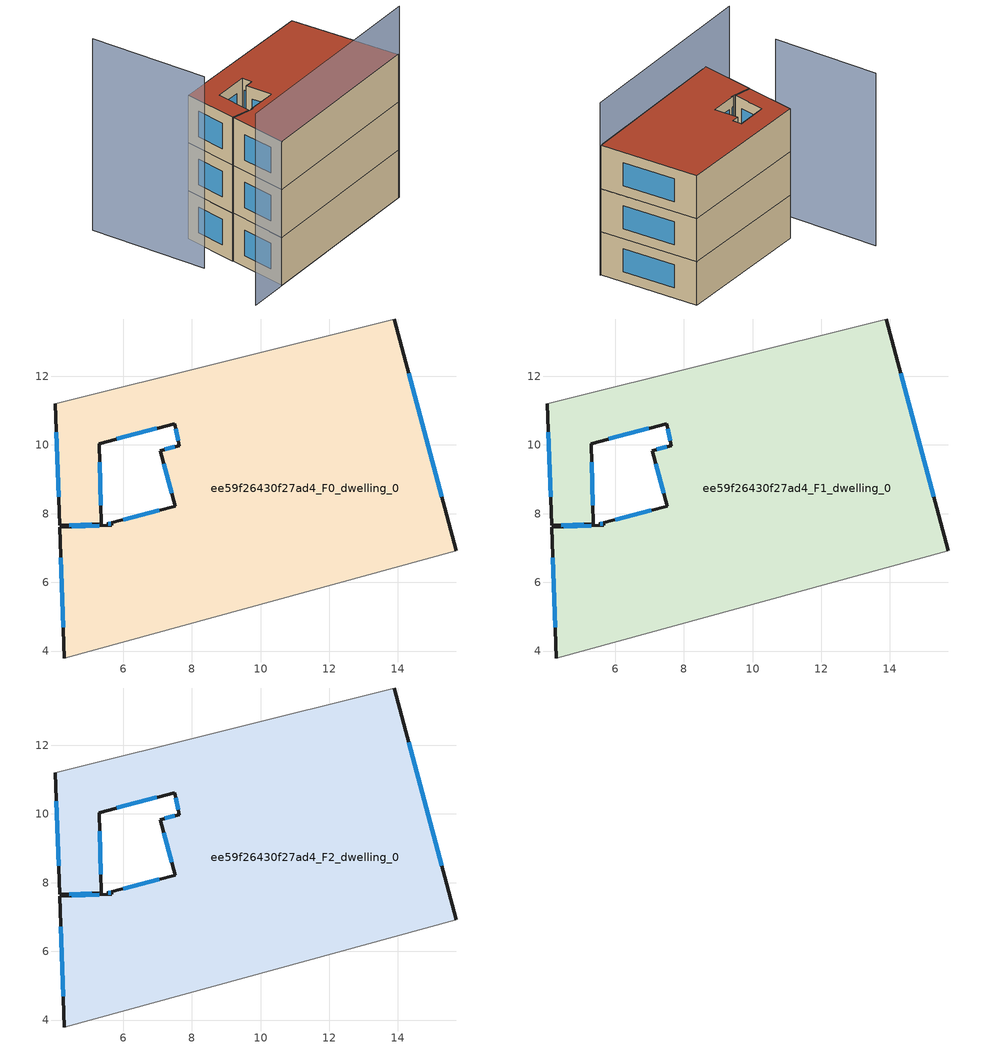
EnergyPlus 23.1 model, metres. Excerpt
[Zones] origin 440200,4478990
ee59f26430f27ad4_F0_dwelling_0
 floor ground (EU_floor_Construction): 13.9,13.67 15.7,6.91 4.29,3.8 4.16,7.61 5.66,7.66 5.66,7.71 5.54,7.71 7.52,8.21 7.09,9.84 7.64,9.98 7.5,10.62 5.3,10.04 5.36,7.7 4.15,7.66 4.03,11.2 z0
 wall outside (EU_wall_Construction): 5.66,7.71 5.66,7.66 4.16,7.61 4.29,3.8 / 5.66,7.71 5.54,7.71 / 4.03,11.2 4.15,7.66 5.36,7.7 5.3,10.04 7.5,10.62 7.64,9.98 7.09,9.84 7.52,8.21 5.54,7.71 / 15.7,6.91 13.9,13.67 z0:3
 wall adiabatic (EU_wall_Construction): 13.9,13.67 4.03,11.2 / 4.29,3.8 15.7,6.91 z0:3
 window (EU_Window_Construction): 5.64,7.71 5.57,7.71 / 7.05,8.09 6,7.83 / 7.19,9.46 7.41,8.59 / 7.51,9.94 7.22,9.87 / 7.53,10.47 7.61,10.13 / 5.82,10.18 6.98,10.48 / 5.35,8.25 5.31,9.49 / 4.44,7.67 5.08,7.69 / 4.06,10.37 4.12,8.49 / 15.27,8.5 14.32,12.09 / 4.19,6.72 4.26,4.69 / 5.31,7.65 4.51,7.62 z0.7:2.3
ee59f26430f27ad4_F1_dwelling_0
 floor to ee59f26430f27ad4_F0_dwelling_0 (EU_floor_Construction): 13.9,13.67 15.69,6.91 4.29,3.8 4.16,7.61 5.66,7.66 5.66,7.71 5.54,7.71 7.51,8.21 7.09,9.84 7.64,9.98 7.5,10.62 5.3,10.04 5.36,7.7 4.15,7.66 4.03,11.2 z3
 wall outside (EU_wall_Construction): 5.66,7.71 5.66,7.66 4.16,7.61 4.29,3.8 / 5.66,7.71 5.54,7.71 / 4.03,11.2 4.15,7.66 5.36,7.7 5.3,10.04 7.5,10.62 7.64,9.98 7.09,9.84 7.52,8.21 5.54,7.71 / 15.7,6.91 13.9,13.67 z3:6
 wall adiabatic (EU_wall_Construction): 13.9,13.67 4.03,11.2 / 4.29,3.8 15.7,6.91 z3:6
 window (EU_Window_Construction): 5.64,7.71 5.57,7.71 / 7.05,8.09 6,7.83 / 7.19,9.46 7.41,8.59 / 7.51,9.94 7.22,9.87 / 7.53,10.47 7.61,10.13 / 5.82,10.18 6.98,10.48 / 5.35,8.25 5.31,9.49 / 4.44,7.67 5.08,7.69 / 4.06,10.37 4.12,8.49 / 15.27,8.5 14.32,12.09 / 4.19,6.72 4.26,4.69 / 5.31,7.65 4.51,7.62 z3.7:5.3
ee59f26430f27ad4_F2_dwelling_0
 floor to ee59f26430f27ad4_F1_dwelling_0 (EU_floor_Construction): 13.9,13.67 15.69,6.91 4.29,3.8 4.16,7.61 5.66,7.66 5.66,7.71 5.54,7.71 7.51,8.21 7.09,9.84 7.64,9.98 7.5,10.62 5.3,10.04 5.36,7.7 4.15,7.66 4.03,11.2 z6
 wall outside (EU_wall_Construction): 5.66,7.71 5.66,7.66 4.16,7.61 4.29,3.8 / 5.66,7.71 5.54,7.71 / 4.03,11.2 4.15,7.66 5.36,7.7 5.3,10.04 7.5,10.62 7.64,9.98 7.09,9.84 7.52,8.21 5.54,7.71 / 15.7,6.91 13.9,13.67 z6:9
 wall adiabatic (EU_wall_Construction): 13.9,13.67 4.03,11.2 / 4.29,3.8 15.7,6.91 z6:9
 window (EU_Window_Construction): 5.64,7.71 5.57,7.71 / 7.05,8.09 6,7.83 / 7.19,9.46 7.41,8.59 / 7.51,9.94 7.22,9.87 / 7.53,10.47 7.61,10.13 / 5.82,10.18 6.98,10.48 / 5.35,8.25 5.31,9.49 / 4.44,7.67 5.08,7.69 / 4.06,10.37 4.12,8.49 / 15.27,8.5 14.32,12.09 / 4.19,6.72 4.26,4.69 / 5.31,7.65 4.51,7.62 z6.7:8.3
 roof outside (EU_roof_Construction): 15.7,6.91 13.9,13.67 4.03,11.2 4.15,7.66 5.36,7.7 5.3,10.04 7.5,10.62 7.64,9.98 7.09,9.84 7.52,8.21 5.54,7.71 5.66,7.71 5.66,7.66 4.16,7.61 4.29,3.8 z9
shading: 1.75,3.1 15.77,6.93 / 0.8,15.41 2.44,8.13 z0:12; 13.9,13.67 4.03,11.2 z0:6
[Building]
EU S2 Campaign: North Axis=0; Terrain=City; Solar Distribution=FullExterior
[Site:Location]
Madrid: Latitude=40.5; Longitude=-3.5; Time Zone=1; Elevation=609
[SizingPeriod:WeatherFileDays]
AnnualSizingPeriod: Begin Month=1; Begin Day of Month=1; End Month=12; End Day of Month=31; Day of Week for Start Day=Monday; Use Weather File Daylight Saving Period=No; Use Weather File Rain and Snow Indicators=No
[MATERIAL]
EU_InternalMass_Material: Roughness=MediumRough; Thickness=0.1; Conductivity=1; Density=1800; Specific Heat=900; Thermal Absorptance=0.9; Solar Absorptance=0.7; Visible Absorptance=0.7
[MATERIAL:NOMASS] Roughness=MediumRough; Thermal Absorptance=0.9; Solar Absorptance=0.7; Visible Absorptance=0.7
Name | Thermal Resistance
EU_wall_NoMass | 0.419739
EU_roof_NoMass | 0.352165
EU_floor_NoMass | 0.608284
[WINDOWMATERIAL:SIMPLEGLAZINGSYSTEM]
EU_Window_SimpleGlazing: UFactor=4.8352; Solar Heat Gain Coefficient=0.85; Visible Transmittance=0.85
[CONSTRUCTION]
EU_wall_Construction: EU_wall_NoMass
EU_roof_Construction: EU_roof_NoMass
EU_floor_Construction: EU_floor_NoMass
EU_Window_Construction: EU_Window_SimpleGlazing
EU_InternalMass_Construction: EU_InternalMass_Material
[ZONE] Type=1; Multiplier=1; Ceiling Height=autocalculate; Floor Area=autocalculate; Part of Total Floor Area=Yes
Name | Volume
ee59f26430f27ad4_F0_dwelling_0 | 219.601
ee59f26430f27ad4_F1_dwelling_0; ee59f26430f27ad4_F2_dwelling_0 | 219.603
[INTERNALMASS] Construction=EU_InternalMass_Construction; Surface Area=73.2009
Name | Zone or ZoneList
ee59f26430f27ad4_F0_dwelling_0_EU_InternalMass | ee59f26430f27ad4_F0_dwelling_0
ee59f26430f27ad4_F1_dwelling_0_EU_InternalMass | ee59f26430f27ad4_F1_dwelling_0
ee59f26430f27ad4_F2_dwelling_0_EU_InternalMass | ee59f26430f27ad4_F2_dwelling_0
[OTHEREQUIPMENT] Fuel Type=Electricity; Design Level Calculation Method=Watts/Area; Power per Zone Floor Area=1; Fraction Latent=0; Fraction Radiant=0; Fraction Lost=0; Carbon Dioxide Generation Rate=0; EndUse Subcategory=EU_Step8_InternalGains
Name | Zone or ZoneList or Space or SpaceList | Schedule
EU_Step8_InternalGain_ee59f26430f27ad4_F0_dwelling_0_f000 | ee59f26430f27ad4_F0_dwelling_0 | EU_Step8_GainSchedule_ee59f26430f27ad4_F0_dwelling_0_f000
EU_Step8_InternalGain_ee59f26430f27ad4_F1_dwelling_0_f000 | ee59f26430f27ad4_F1_dwelling_0 | EU_Step8_GainSchedule_ee59f26430f27ad4_F1_dwelling_0_f000
EU_Step8_InternalGain_ee59f26430f27ad4_F2_dwelling_0_f000 | ee59f26430f27ad4_F2_dwelling_0 | EU_Step8_GainSchedule_ee59f26430f27ad4_F2_dwelling_0_f000
[ZONEVENTILATION:DESIGNFLOWRATE] Schedule=EU_AlwaysOn; Design Flow Rate Calculation Method=AirChanges/Hour; Air Changes per Hour=0.703302; Ventilation Type=Natural; Fan Pressure Rise=0; Fan Total Efficiency=1; Constant Term Coefficient=1; Temperature Term Coefficient=0; Velocity Term Coefficient=0; Velocity Squared Term Coefficient=0; Minimum Indoor Temperature=-100; Maximum Indoor Temperature=100; Delta Temperature=-100; Minimum Outdoor Temperature=-100; Maximum Outdoor Temperature=100; Maximum Wind Speed=40
Name | Zone or ZoneList or Space or SpaceList
EU_ConstantAir_ee59f26430f27ad4_F0_dwelling_0 | ee59f26430f27ad4_F0_dwelling_0
EU_ConstantAir_ee59f26430f27ad4_F1_dwelling_0 | ee59f26430f27ad4_F1_dwelling_0
EU_ConstantAir_ee59f26430f27ad4_F2_dwelling_0 | ee59f26430f27ad4_F2_dwelling_0
[HVACTEMPLATE:THERMOSTAT] Constant Heating Setpoint=20; Constant Cooling Setpoint=50
EU_HeatOnly_ee59f26430f27ad4_F0_dwelling_0; EU_HeatOnly_ee59f26430f27ad4_F1_dwelling_0; EU_HeatOnly_ee59f26430f27ad4_F2_dwelling_0
[HVACTEMPLATE:ZONE:IDEALLOADSAIRSYSTEM] System Availability Schedule=EU_AlwaysOn; Maximum Heating Supply Air Temperature=50; Minimum Cooling Supply Air Temperature=13; Maximum Heating Supply Air Humidity Ratio=0.0156; Minimum Cooling Supply Air Humidity Ratio=0.0077; Heating Limit=NoLimit; Cooling Limit=NoLimit; Heating Availability Schedule=EU_AlwaysOn; Cooling Availability Schedule=EU_CoolingOff; Dehumidification Control Type=ConstantSensibleHeatRatio; Cooling Sensible Heat Ratio=0.7; Dehumidification Setpoint=60; Humidification Control Type=None; Humidification Setpoint=30; Outdoor Air Method=None; Outdoor Air Flow Rate per Person=0.00944; Outdoor Air Flow Rate per Zone Floor Area=0; Outdoor Air Flow Rate per Zone=0; Demand Controlled Ventilation Type=None; Outdoor Air Economizer Type=NoEconomizer; Heat Recovery Type=None; Sensible Heat Recovery Effectiveness=0.7; Latent Heat Recovery Effectiveness=0.65
Name | Template Thermostat
ee59f26430f27ad4_F0_dwelling_0 | EU_HeatOnly_ee59f26430f27ad4_F0_dwelling_0
ee59f26430f27ad4_F1_dwelling_0 | EU_HeatOnly_ee59f26430f27ad4_F1_dwelling_0
ee59f26430f27ad4_F2_dwelling_0 | EU_HeatOnly_ee59f26430f27ad4_F2_dwelling_0
[SIZING:ZONE] Zone Cooling Design Supply Air Temperature Input Method=SupplyAirTemperature; Zone Cooling Design Supply Air Temperature=13; Zone Heating Design Supply Air Temperature Input Method=SupplyAirTemperature; Zone Heating Design Supply Air Temperature=50; Zone Cooling Design Supply Air Humidity Ratio=0.008; Zone Heating Design Supply Air Humidity Ratio=0.008; Cooling Design Air Flow Method=DesignDay; Cooling Design Air Flow Rate=0; Cooling Minimum Air Flow per Zone Floor Area=0.000762; Cooling Minimum Air Flow=0; Cooling Minimum Air Flow Fraction=0.2; Heating Design Air Flow Method=DesignDay; Heating Design Air Flow Rate=0; Heating Maximum Air Flow per Zone Floor Area=0.002032; Heating Maximum Air Flow=0.141576; Heating Maximum Air Flow Fraction=0.3; Account for Dedicated Outdoor Air System=No; Dedicated Outdoor Air System Control Strategy=NeutralSupplyAir; Dedicated Outdoor Air Low Setpoint Temperature for Design=autosize; Dedicated Outdoor Air High Setpoint Temperature for Design=autosize; Zone Load Sizing Method=Sensible Load Only No Latent Load; Zone Latent Cooling Design Supply Air Humidity Ratio Input Method=HumidityRatioDifference; Zone Cooling Design Supply Air Humidity Ratio Difference=0.005; Zone Latent Heating Design Supply Air Humidity Ratio Input Method=HumidityRatioDifference; Zone Humidification Design Supply Air Humidity Ratio Difference=0.005
ee59f26430f27ad4_F0_dwelling_0; ee59f26430f27ad4_F1_dwelling_0; ee59f26430f27ad4_F2_dwelling_0
[SCHEDULE:CONSTANT]
Name | Hourly Value
EU_AlwaysOn | 1
EU_CoolingOff | 0
[SCHEDULE:FILE] Column Number=1; Rows to Skip at Top=0; Number of Hours of Data=8760; Column Separator=Comma; Interpolate to Timestep=No; Minutes per Item=60; Adjust Schedule for Daylight Savings=Yes
Name | File
EU_Step8_GainSchedule_ee59f26430f27ad4_F0_dwelling_0_f000 | ../../schedules/ee59f26430f27ad4/ee59f26430f27ad4_F0_dwelling_0_f000_gain.csv
EU_Step8_GainSchedule_ee59f26430f27ad4_F1_dwelling_0_f000 | ../../schedules/ee59f26430f27ad4/ee59f26430f27ad4_F1_dwelling_0_f000_gain.csv
EU_Step8_GainSchedule_ee59f26430f27ad4_F2_dwelling_0_f000 | ../../schedules/ee59f26430f27ad4/ee59f26430f27ad4_F2_dwelling_0_f000_gain.csv
